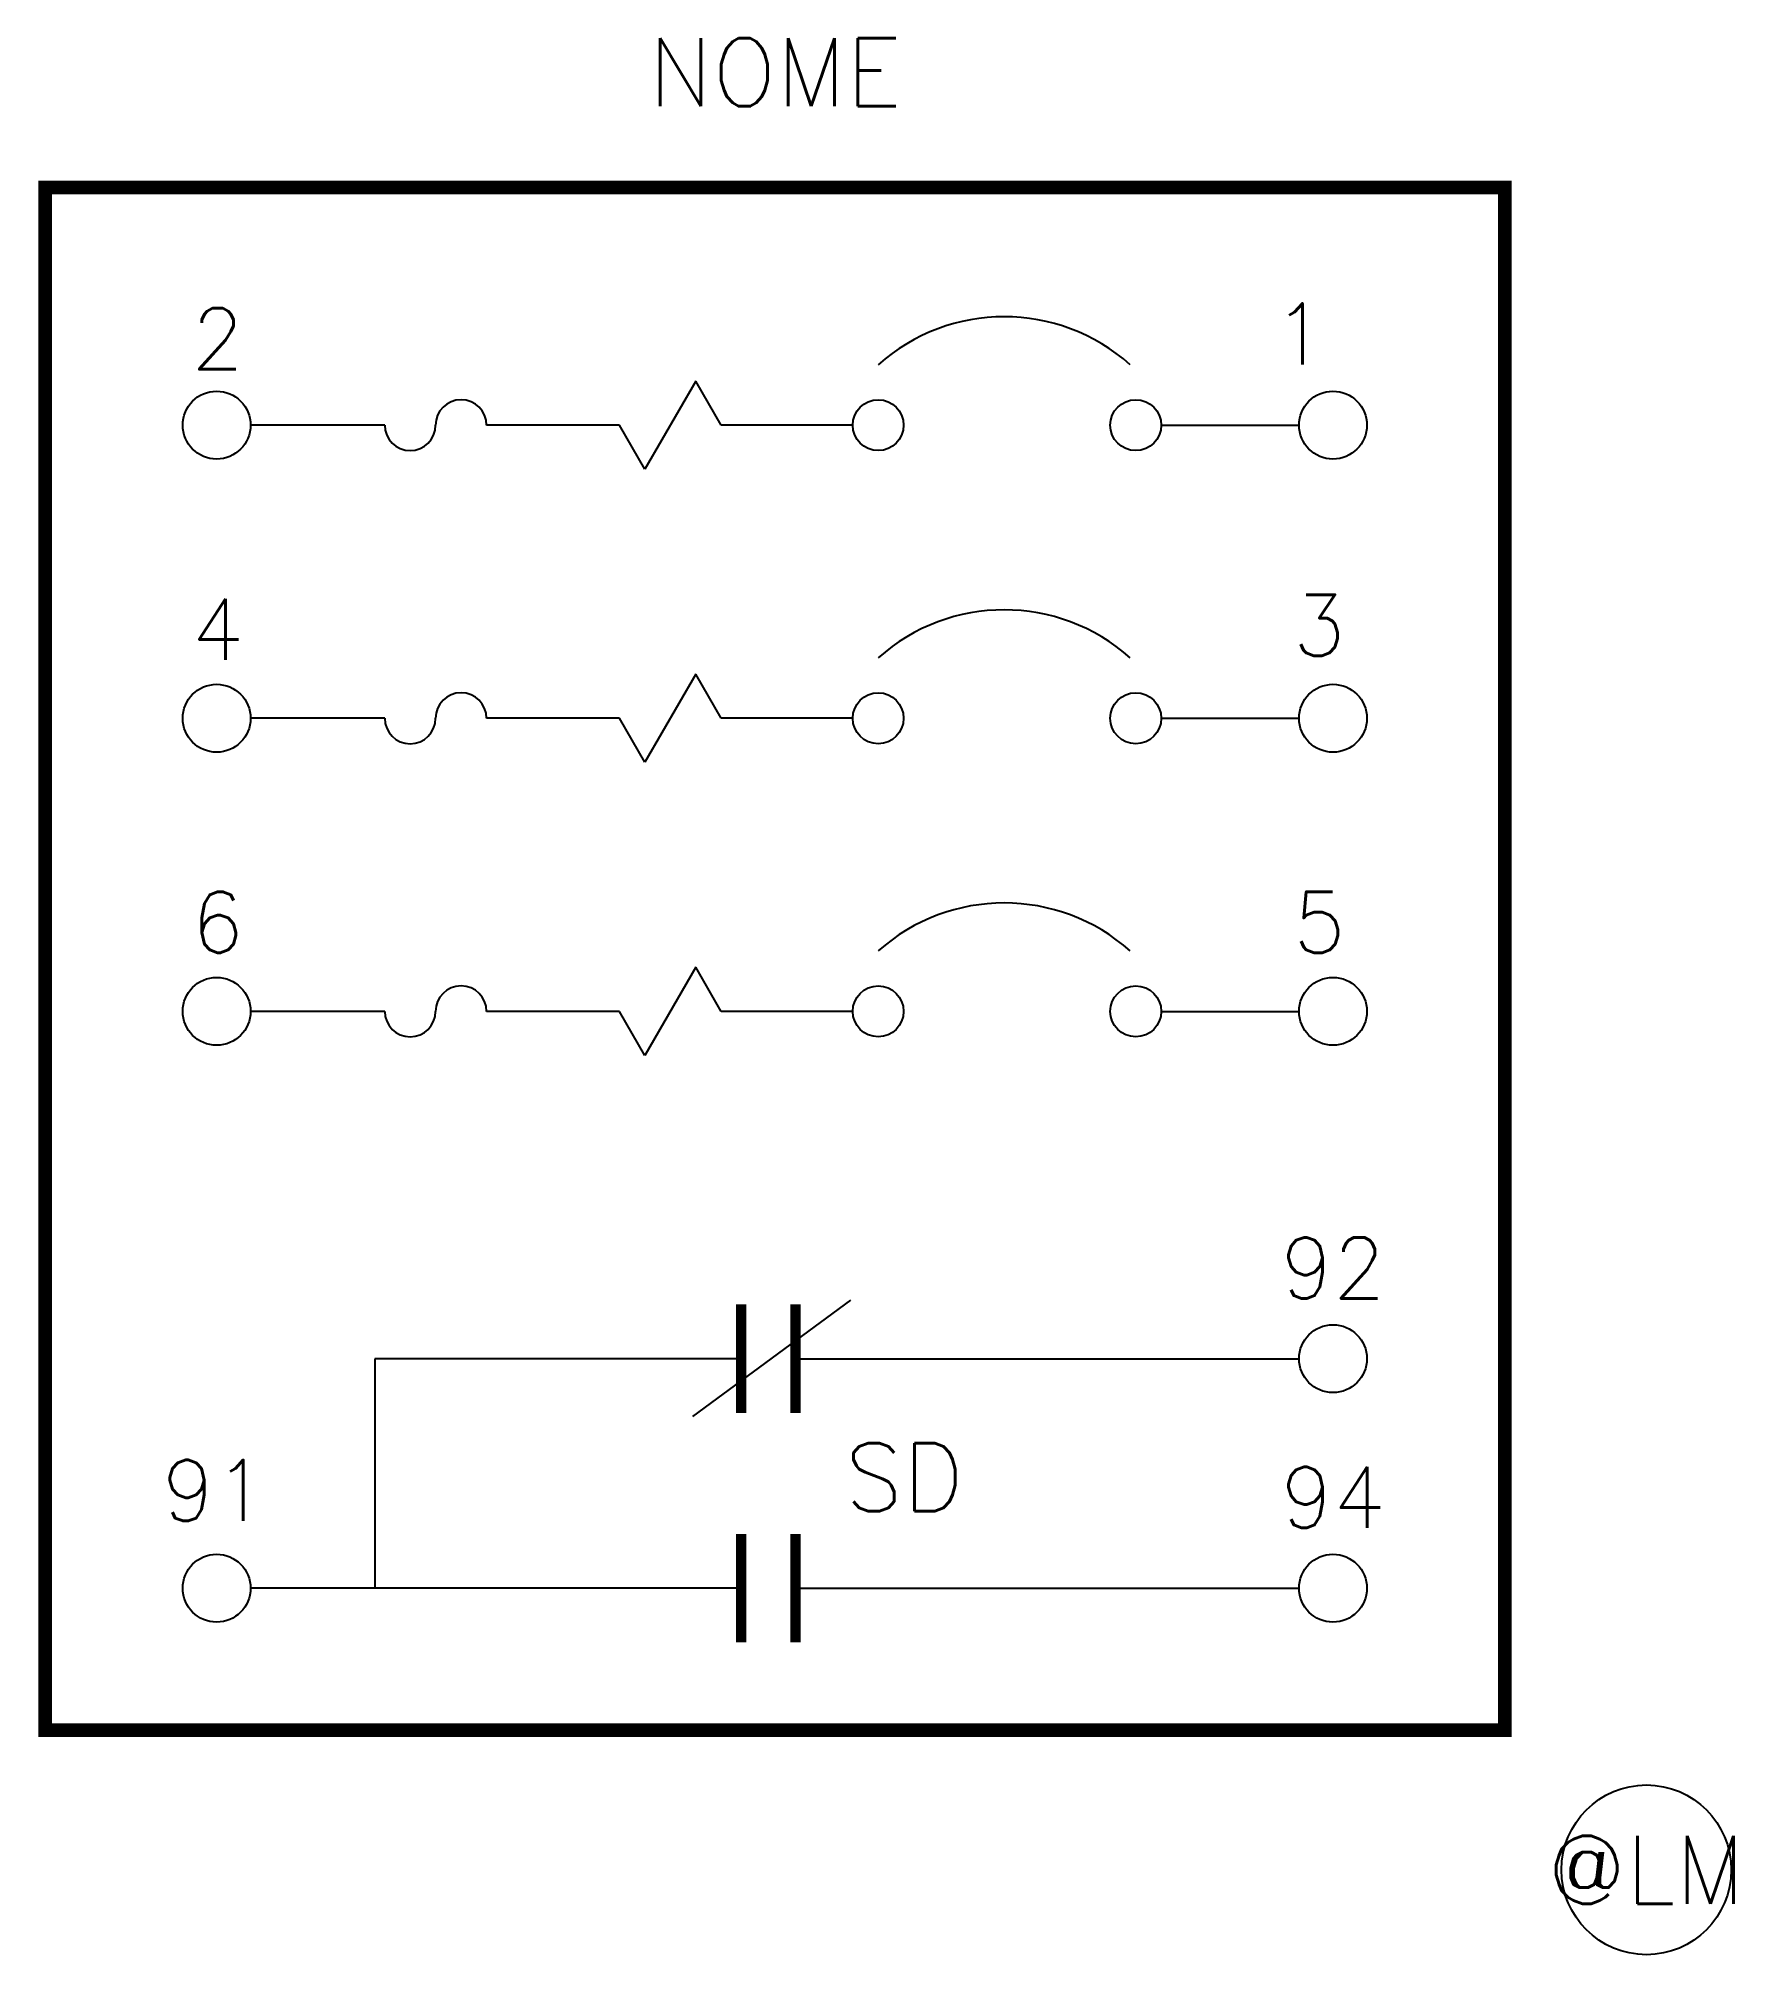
# Model space of a CAD drawing. Header units: millimetres. Extents: x 2999.5 to 3049.4, y 1115.7 to 1172.1.
import ezdxf
from ezdxf.enums import TextEntityAlignment as Align

# ---------------------------------------------------------------- set-up
doc = ezdxf.new("R2010")
doc.units = ezdxf.units.MM
doc.linetypes.add('DASHDOT2', pattern=[0.5, 0.25, -0.125, 0, -0.125])
doc.styles.add('ROMANS', font='romans')

msp = doc.modelspace()

# ---------------------------------------------------------------- hatches: boundary and pattern name
at = {"linetype": 'DASHDOT2'}
h = msp.add_hatch(color=256, dxfattribs=at)
edge = h.paths.add_edge_path()
edge.add_arc((3009.410484493435, 1126.451083096184), 0.5, -1.272221872585407e-14, 360)

# ---------------------------------------------------------------- linework, layer by layer
at = {"color": 5}
for p, q in [((3042.70145098536, 1167.723097912201), (2999.70145098536, 1167.723097912201)), ((2999.70145098536, 1167.723097912201), (2999.701450985359, 1122.270240123495)), ((3042.70145098536, 1122.270240123495), (3042.70145098536, 1167.723097912201)), ((2999.701450985359, 1122.270240123495), (3042.70145098536, 1122.270240123495))]:
    msp.add_line(p, q, dxfattribs=at)
at = {"linetype": 'Continuous'}
for p, q in [((3018.872226720212, 1162.022136017878), (3017.372226720212, 1159.424059806524)), ((3019.622226720212, 1160.723097912201), (3018.872226720212, 1162.022136017878)), ((3009.706224054014, 1160.723097912201), (3005.754178514724, 1160.723097912201)), ((3016.622226720212, 1160.723097912201), (3012.706224054014, 1160.723097912201)), ((3017.372226720212, 1159.424059806524), (3016.622226720212, 1160.723097912201)), ((3023.493719703253, 1160.723097912201), (3019.622226720212, 1160.723097912201)), ((3018.872226720212, 1153.384799956116), (3017.372226720212, 1150.786723744763)), ((3019.622226720212, 1152.085761850439), (3018.872226720212, 1153.384799956116)), ((3009.706224054014, 1152.085761850439), (3005.754178514724, 1152.085761850439)), ((3016.622226720212, 1152.085761850439), (3012.706224054014, 1152.085761850439)), ((3017.372226720212, 1150.786723744763), (3016.622226720212, 1152.085761850439)), ((3023.493719703253, 1152.085761850439), (3019.622226720212, 1152.085761850439)), ((3018.872226720212, 1144.747463894354), (3017.372226720212, 1142.149387683001)), ((3019.622226720212, 1143.448425788677), (3018.872226720212, 1144.747463894354)), ((3009.706224054014, 1143.448425788677), (3005.754178514724, 1143.448425788677)), ((3016.622226720212, 1143.448425788677), (3012.706224054014, 1143.448425788677)), ((3017.372226720212, 1142.149387683001), (3016.622226720212, 1143.448425788677)), ((3023.493719703253, 1143.448425788677), (3019.622226720212, 1143.448425788677))]:
    msp.add_line(p, q, dxfattribs=at)
for p, q in [((3032.581714821194, 1160.723097912201), (3036.640971528896, 1160.723097912201)), ((3032.581714821194, 1152.085761850439), (3036.640971528896, 1152.085761850439)), ((3032.581714821194, 1143.448425788677), (3036.640971528896, 1143.448425788677))]:
    msp.add_line(p, q)
at = {"ltscale": 10}
for p, q in [((3018.780582306923, 1131.511983583027), (3023.433031331595, 1134.937363568434)), ((3009.410484493435, 1133.213959440808), (3009.410484493435, 1126.451083096184))]:
    msp.add_line(p, q, dxfattribs=at)
at = {"color": 5, "const_width": 0.3998731875883294}
msp.add_lwpolyline([(2999.70145098536, 1167.723097912201), (3042.70145098536, 1167.723097912201), (3042.70145098536, 1122.270240123495), (2999.701450985359, 1122.270240123495)], close=True, dxfattribs=at)
at = {"const_width": 0.3}
for points in [[(3020.208019843955, 1131.613959440808), (3020.208019843955, 1134.813959440808)], [(3021.808019843955, 1131.613959440808), (3021.808019843955, 1134.813959440808)], [(3020.208019843955, 1124.851083096183), (3020.208019843955, 1128.051083096183)], [(3021.808019843955, 1124.851083096183), (3021.808019843955, 1128.051083096183)]]:
    msp.add_lwpolyline(points, dxfattribs=at)
for points in [[(3020.208019843955, 1133.213959440808), (3009.410484493435, 1133.213959440808)], [(3021.808019843955, 1133.213959440808), (3036.640971528895, 1133.213959440808)], [(3020.208019843955, 1126.451083096184), (3005.754178514724, 1126.451083096184)], [(3021.808019843955, 1126.451083096184), (3036.640971528895, 1126.451083096184)]]:
    msp.add_lwpolyline(points)
at = {"linetype": 'Continuous'}
for centre in [(3004.754178514724, 1160.7230979122), (3037.640971528896, 1160.7230979122), (3004.754178514724, 1152.085761850439), (3037.640971528896, 1152.085761850438), (3004.754178514724, 1143.448425788677), (3037.640971528896, 1143.448425788677), (3037.640971528895, 1133.213959440808), (3004.754178514724, 1126.451083096183), (3037.640971528895, 1126.451083096183)]:
    msp.add_circle(centre, 1, dxfattribs=at)
for centre, radius in [((3024.243719703253, 1160.723097912201), 0.75), ((3031.831714821194, 1160.723097912201), 0.75), ((3024.243719703253, 1152.085761850439), 0.75), ((3031.831714821194, 1152.085761850439), 0.75), ((3024.243719703253, 1143.448425788677), 0.75), ((3031.831714821194, 1143.448425788677), 0.75), ((3046.87380915528, 1118.151318242295), 2.5)]:
    msp.add_circle(centre, radius)
for centre, radius, start, end in [((3027.955062348915, 1158.335742862363), 5.580767268805404, 48.30628925634235, 131.6937107436577), ((3011.956224054014, 1160.723097912201), 0.7500000000000001, 0, 180), ((3010.456224054014, 1160.723097912201), 0.7500000000000001, 180, 0), ((3027.955062348915, 1149.698406800601), 5.580767268805404, 48.30628925634235, 131.6937107436577), ((3011.956224054014, 1152.085761850439), 0.7500000000000001, 0, 180), ((3010.456224054014, 1152.085761850439), 0.7500000000000001, 180, 0), ((3027.955062348915, 1141.06107073884), 5.580767268805404, 48.30628925634235, 131.6937107436577), ((3011.956224054014, 1143.448425788677), 0.7500000000000001, 0, 180), ((3010.456224054014, 1143.448425788677), 0.7500000000000001, 180, 0)]:
    msp.add_arc(centre, radius, start, end, dxfattribs=at)

# ---------------------------------------------------------------- texts
at = {"style": 'ROMANS'}
msp.add_text('SD', height=2, dxfattribs=at).set_placement((3025.015002418216, 1128.723224354617), align=Align.CENTER)
at = {"style": 'ROMANS', "flags": 4}
for tag, text, p in [('NOME', 'NOME', (3021.20145098536, 1171.121448190715)), ('@LM', '@LM', (3046.87380915528, 1118.151318242295))]:
    msp.add_attdef(tag, text=text, height=2, dxfattribs=at).set_placement(p, align=Align.MIDDLE_CENTER)
for tag, p, s in [('2', (3004.011939417968, 1162.367804722582), '2'), ('1', (3035.891625934732, 1162.510192718622), '1')]:
    msp.add_attdef(tag, p, s, height=1.8, dxfattribs=at)
for tag, text, p in [('4', '4', (3004.011939417968, 1154.708591460034)), ('6', '6', (3004.011939417968, 1146.071255398272)), ('91', '91', (3003.148074238497, 1129.330727885173))]:
    msp.add_attdef(tag, text=text, height=1.8, dxfattribs=at).set_placement(p, align=Align.MIDDLE_LEFT)
for tag, text, p in [('3', '3', (3038.006034981179, 1154.824367897681)), ('5', '5', (3038.012759683748, 1146.071255398271)), ('92', '92', (3039.184201917832, 1135.887968887297)), ('94', '94', (3039.184201917832, 1129.127968887297))]:
    msp.add_attdef(tag, text=text, height=1.8, dxfattribs=at).set_placement(p, align=Align.MIDDLE_RIGHT)

doc.saveas('drawing.dxf')
